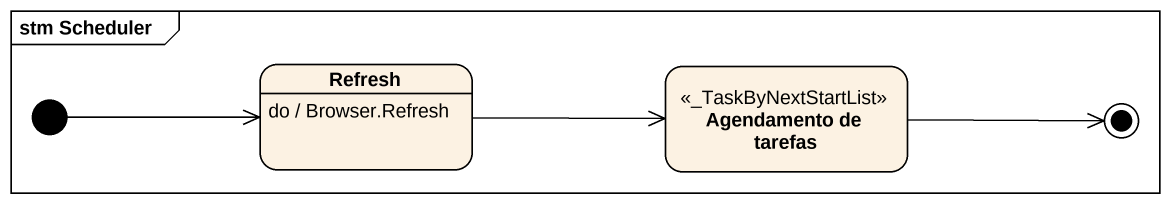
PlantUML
@startuml
mainframe stm Scheduler
hide empty description
state Refresh
Refresh : do / Browser.Refresh
state "Agendamento de tarefas" as Agendamento_de_tarefas <<_TaskByNextStartList>>
[*] -right-> Refresh
Refresh -right-> Agendamento_de_tarefas
Agendamento_de_tarefas -right-> [*]
@enduml
